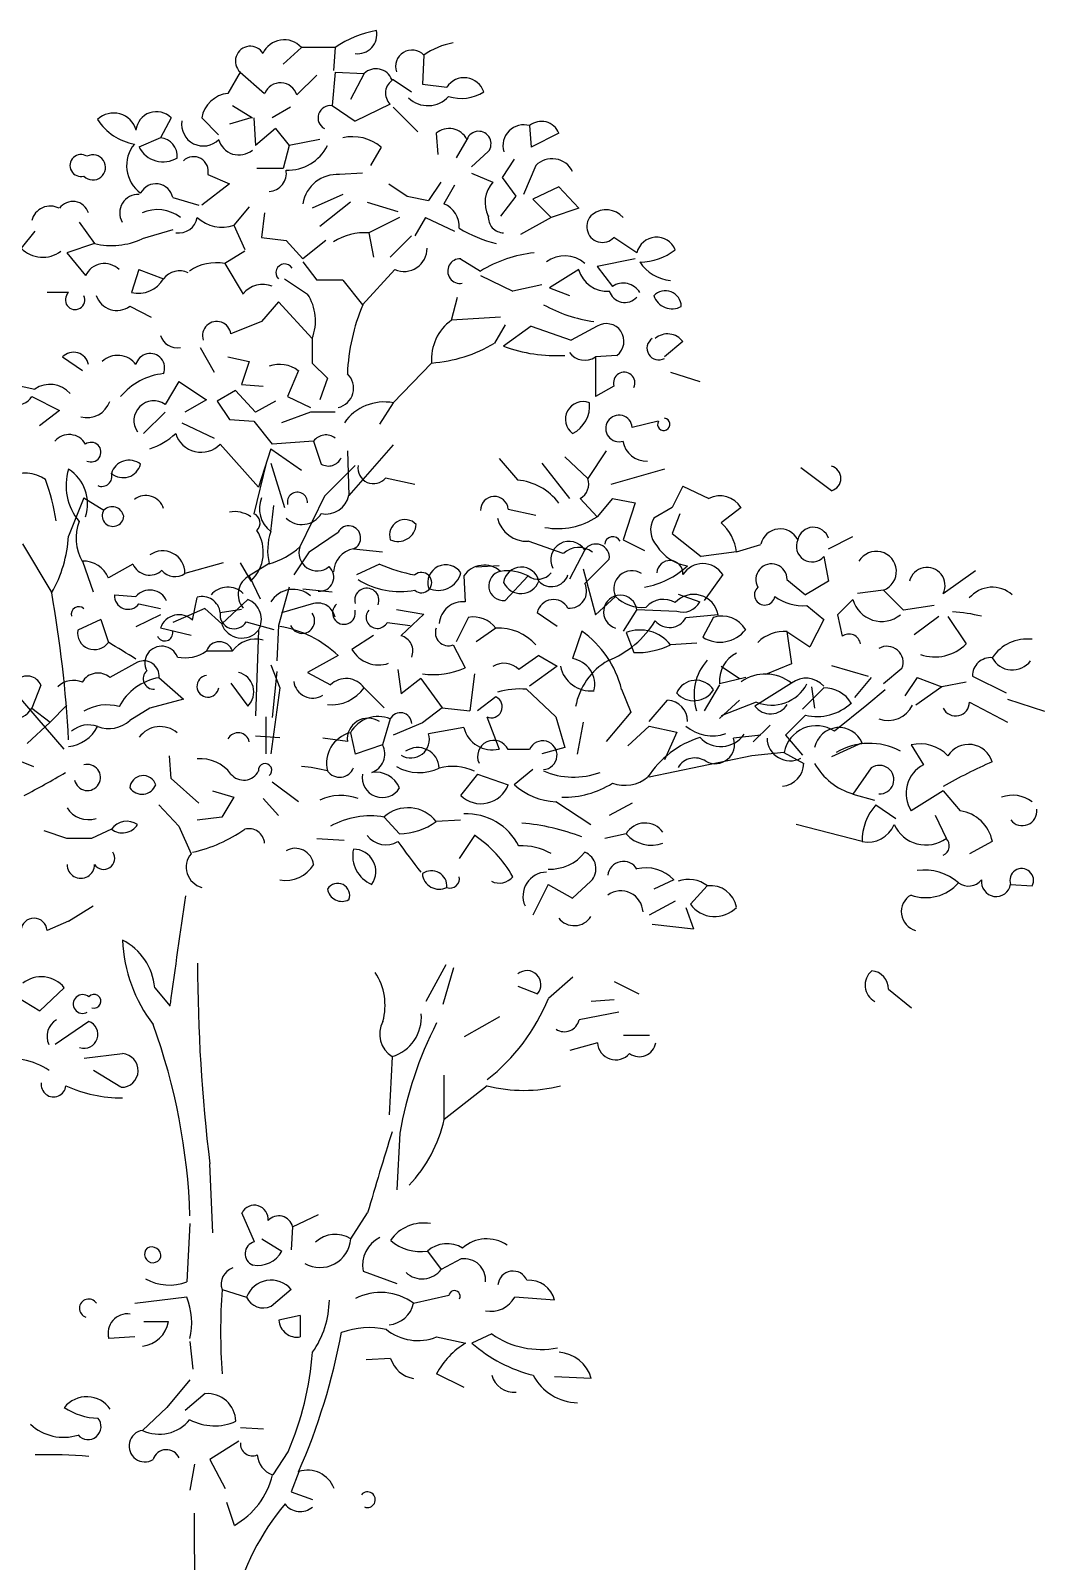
# Model space of a CAD drawing. Header units: inches. Extents: x 438 to 4290, y 203 to 1969.
# Drawn here: x 1910.6 to 1953.7, y 1698.6 to 1763.6 of the extents above; entities that cross this region are included whole.
import ezdxf

# ---------------------------------------------------------------- set-up
doc = ezdxf.new("R2010")
doc.units = ezdxf.units.IN
doc.layers.add('CAY', color=94, linetype='Continuous')

# ---------------------------------------------------------------- blocks, each defined once
blk = doc.blocks.new('A$C172B2049')
at = {"layer": 'CAY', "color": 252, "true_color": 0x939598}
for p, q in [((803.4, 2616.4), (787.5, 2601.9)), ((832.6, 2616.4), (803.4, 2616.4)), ((832.6, 2616.4), (831.2, 2596.6)), ((909.4, 2609.8), (908.1, 2584.6)), ((750.4, 2595.2), (739.8, 2576.7)), ((750.4, 2595.2), (771.6, 2576.7)), ((816.7, 2592.6), (799.4, 2575.4)), ((832.6, 2595.2), (829.9, 2566.1)), ((832.6, 2595.2), (857.7, 2593.9)), ((857.7, 2593.9), (845.8, 2571.4)), ((882.9, 2588.6), (898.8, 2578)), ((908.1, 2584.6), (929.3, 2582)), ((743.8, 2566.1), (761, 2555.5)), ((794.1, 2564.7), (778.2, 2555.5)), ((829.9, 2566.1), (849.8, 2552.8)), ((880.3, 2567.4), (849.8, 2552.8)), ((882.9, 2564.7), (904.1, 2543.5)), ((690.8, 2555.5), (681.5, 2538.2)), ((717.3, 2555.5), (731.8, 2540.9)), ((759.7, 2555.5), (741.1, 2550.2)), ((762.3, 2555.5), (763.7, 2531.6)), ((780.9, 2546.2), (763.7, 2531.6)), ((780.9, 2546.2), (792.8, 2531.6)), ((1000.9, 2548.8), (1002.2, 2530.3)), ((681.5, 2538.2), (662.9, 2530.3)), ((792.8, 2531.6), (787.5, 2511.7)), ((819.3, 2536.9), (792.8, 2531.6)), ((872.3, 2530.3), (863.1, 2514.4)), ((920, 2542.2), (921.4, 2523.7)), ((946.6, 2536.9), (937.3, 2521)), ((1026.1, 2542.2), (1002.2, 2530.3)), ((965.1, 2526.3), (950.5, 2513.1)), ((987.6, 2519.7), (977, 2503.8)), ((722.6, 2506.4), (741.1, 2498.5)), ((787.5, 2511.7), (765, 2511.7)), ((856.4, 2507.8), (836.5, 2506.4)), ((950.5, 2507.8), (969.1, 2499.8)), ((977, 2503.8), (989, 2487.9)), ((1006.2, 2514.4), (995.6, 2489.2)), ((741.1, 2498.5), (717.3, 2479.9)), ((879, 2498.5), (894.9, 2487.9)), ((924, 2499.8), (913.4, 2483.9)), ((935.9, 2497.2), (926.7, 2481.2)), ((1026.1, 2495.8), (1003.5, 2485.2)), ((1026.1, 2495.8), (1043.3, 2477.3)), ((692.1, 2486.6), (714.6, 2479.9)), ((758.3, 2478.6), (745.1, 2462.7)), ((839.2, 2489.2), (812.7, 2477.3)), ((845.8, 2482.6), (819.3, 2461.4)), ((860.4, 2482.6), (886.9, 2474.6)), ((894.9, 2487.9), (913.4, 2483.9)), ((989, 2487.9), (975.7, 2470.6)), ((1003.5, 2485.2), (1019.4, 2469.3)), ((1043.3, 2477.3), (1019.4, 2469.3)), ((611.2, 2465.3), (624.5, 2446.8)), ((771.6, 2473.3), (768.9, 2452.1)), ((888.2, 2469.3), (861.7, 2456.1)), ((910.8, 2469.3), (901.5, 2453.4)), ((910.8, 2469.3), (935.9, 2457.4)), ((1019.4, 2469.3), (992.9, 2454.7)), ((572.8, 2457.4), (560.9, 2442.8)), ((692.1, 2458.7), (665.6, 2450.8)), ((745.1, 2462.7), (754.4, 2441.5)), ((768.9, 2452.1), (790.2, 2449.4)), ((861.7, 2456.1), (865.7, 2434.9)), ((898.8, 2453.4), (880.3, 2434.9)), ((1093.7, 2438.8), (1073.8, 2452.1)), ((624.5, 2446.8), (600.6, 2438.8)), ((600.6, 2438.8), (616.5, 2419)), ((754.4, 2440.2), (737.1, 2429.6)), ((790.2, 2449.4), (804.7, 2433.5)), ((824.6, 2449.4), (804.7, 2433.5)), ((662.9, 2424.3), (656.3, 2404.4)), ((662.9, 2424.3), (684.1, 2416.3)), ((737.1, 2429.6), (753, 2403.1)), ((804.7, 2430.9), (816.7, 2415)), ((884.3, 2424.3), (856.4, 2393.8)), ((941.2, 2433.5), (958.5, 2422.9)), ((1043.3, 2424.3), (1018.1, 2408.4)), ((1092.3, 2433.5), (1059.2, 2426.9)), ((1059.2, 2426.9), (1072.5, 2409.7)), ((788.8, 2416.3), (808.7, 2403.1)), ((839.2, 2415), (816.7, 2415)), ((839.2, 2415), (856.4, 2393.8)), ((958.5, 2419), (986.3, 2405.7)), ((1011.5, 2411), (986.3, 2405.7)), ((602, 2404.4), (583.4, 2404.4)), ((933.3, 2380.5), (938.6, 2400.4)), ((1018.1, 2408.4), (1035.3, 2401.7)), ((655, 2392.5), (673.5, 2383.2)), ((783.5, 2396.4), (768.9, 2379.2)), ((783.5, 2396.4), (812.7, 2364.6)), ((768.9, 2379.2), (742.4, 2368.6)), ((975.7, 2383.2), (933.3, 2380.5)), ((979.7, 2376.5), (970.4, 2360.6)), ((1002.2, 2375.2), (978.4, 2358)), ((1002.2, 2375.2), (1036.7, 2363.3)), ((1059.2, 2375.2), (1036.7, 2363.3)), ((812.7, 2364.6), (812.7, 2343.4)), ((1133.4, 2362), (1117.5, 2348.7)), ((596.7, 2348.7), (613.9, 2336.8)), ((715.9, 2356.7), (727.9, 2335.5)), ((739.8, 2348.7), (758.3, 2344.7)), ((758.3, 2344.7), (751.7, 2324.9)), ((1076.4, 2350), (1057.9, 2348.7)), ((1057.9, 2348.7), (1057.9, 2314.3)), ((800.8, 2336.8), (791.5, 2314.3)), ((812.7, 2343.4), (825.9, 2330.2)), ((916.1, 2343.4), (882.9, 2309)), ((1122.8, 2335.5), (1148, 2327.5)), ((547.6, 2326.2), (572.8, 2320.9)), ((697.4, 2327.5), (685.5, 2307.6)), ((697.4, 2327.5), (721.2, 2311.6)), ((746.4, 2319.6), (730.5, 2310.3)), ((746.4, 2319.6), (763.7, 2301)), ((751.7, 2324.9), (770.3, 2323.5)), ((825.9, 2330.2), (819.3, 2311.6)), ((1073.8, 2323.5), (1057.9, 2314.3)), ((570.1, 2314.3), (594, 2302.3)), ((721.2, 2311.6), (702.7, 2301)), ((730.5, 2310.3), (741.1, 2294.4)), ((780.9, 2310.3), (763.7, 2301)), ((791.5, 2314.3), (811.4, 2305)), ((882.9, 2309), (871, 2290.4)), ((594, 2302.3), (576.8, 2289.1)), ((685.5, 2301), (666.9, 2282.4)), ((700, 2291.7), (727.9, 2278.5)), ((741.1, 2294.4), (762.3, 2293.1)), ((762.3, 2293.1), (778.2, 2273.2)), ((811.4, 2301), (786.2, 2291.7)), ((832.6, 2301), (811.4, 2301)), ((1112.2, 2293.1), (1089.7, 2287.7)), ((733.2, 2273.2), (766.3, 2236.1)), ((776.9, 2269.2), (766.3, 2236.1)), ((776.9, 2269.2), (803.4, 2250.6)), ((814, 2275.8), (778.2, 2273.2)), ((814, 2275.8), (820.6, 2255.9)), ((843.2, 2267.4), (844.5, 2228.9)), ((882.9, 2272.7), (844.5, 2228.9)), ((1067.2, 2267.4), (1051.2, 2243.5)), ((772.9, 2256.8), (762.3, 2213)), ((776.9, 2256.8), (788.8, 2218.3)), ((849.8, 2254.6), (823.3, 2228.1)), ((974.4, 2260.8), (990.3, 2242.2)), ((1011.5, 2256.8), (1035.3, 2226.3)), ((1031.4, 2262.1), (1051.2, 2243.5)), ((1262, 2232.9), (1235.5, 2252.8)), ((876.3, 2244), (901.5, 2238.7)), ((1117.5, 2251.5), (1071.1, 2238.2)), ((615.2, 2226.8), (602, 2193.7)), ((615.2, 2226.8), (632.4, 2216.2)), ((823.3, 2228.1), (802.1, 2184.4)), ((1044.6, 2226.3), (1059.2, 2210.4)), ((1072.5, 2226.3), (1059.2, 2210.4)), ((1072.5, 2226.3), (1092.3, 2222.3)), ((1133.4, 2236.9), (1124.1, 2218.3)), ((1133.4, 2236.9), (1156, 2226.3)), ((776.9, 2197.6), (779.6, 2220.2)), ((982.3, 2217), (1006.2, 2211.7)), ((1092.3, 2222.3), (1081.7, 2190.5)), ((1124.1, 2218.3), (1108.2, 2209.1)), ((1130.8, 2213), (1124.1, 2195.8)), ((1183.8, 2218.3), (1166.6, 2205.1)), ((562.2, 2187), (587.4, 2144.6)), ((810, 2179.9), (835.2, 2197.1)), ((1030, 2178.6), (999.6, 2189.2)), ((1081.7, 2190.5), (1100.3, 2181.2)), ((1124.1, 2195.8), (1149.3, 2175.9)), ((1179.8, 2179.9), (1201, 2186.5)), ((1259.3, 2182.6), (1280.5, 2193.2)), ((810, 2179.9), (796.8, 2160)), ((848.5, 2182.6), (873.7, 2179.9)), ((1048.6, 2181.7), (1035.3, 2156.5)), ((1069.8, 2173.8), (1048.6, 2152.6)), ((1179.8, 2179.9), (1149.3, 2175.9)), ((1255.4, 2175.9), (1259.3, 2154.7)), ((613.9, 2172), (623.2, 2145.5)), ((657.6, 2169.3), (636.4, 2157.4)), ((735.8, 2170.6), (702.7, 2161.4)), ((750.4, 2170.6), (759.7, 2154.7)), ((775.6, 2169.8), (758.3, 2159.2)), ((758.3, 2159.2), (767.6, 2139.3)), ((871, 2169.3), (851.1, 2160)), ((943.9, 2159.2), (945.2, 2136.7)), ((974.4, 2168), (954.5, 2166.7)), ((999.6, 2159.2), (979.7, 2138)), ((1047.3, 2165.3), (1057.9, 2125.6)), ((1167.9, 2160.5), (1152, 2138)), ((1358.7, 2144.1), (1386.6, 2164)), ((792.8, 2149.4), (783.5, 2116.3)), ((804.7, 2148.1), (829.9, 2145.5)), ((1223.5, 2156.1), (1239.5, 2142.8)), ((1259.3, 2154.7), (1239.5, 2142.8)), ((1307, 2146.8), (1284.5, 2144.1)), ((1307, 2146.8), (1324.3, 2129.5)), ((641.7, 2142.8), (660.3, 2141.5)), ((662.9, 2134.9), (681.5, 2130.9)), ((709.3, 2120.8), (713.3, 2140.6)), ((757, 2138.8), (734.5, 2117.6)), ((814, 2135.3), (786.2, 2127.4)), ((1075.1, 2141.5), (1057.9, 2125.6)), ((1129.4, 2143.3), (1148, 2136.7)), ((1240.8, 2133.5), (1255.4, 2121.6)), ((1280.5, 2138.8), (1267.3, 2125.6)), ((1350.8, 2133.5), (1324.3, 2129.5)), ((629.8, 2121.6), (609.9, 2112.3)), ((629.8, 2121.6), (636.4, 2101.7)), ((681.5, 2125.6), (660.3, 2115)), ((719.9, 2130.9), (692.1, 2118.9)), ((719.9, 2130.9), (734.5, 2117.6)), ((751.7, 2130), (733.2, 2127.4)), ((755.7, 2119.4), (779.6, 2112.8)), ((885.6, 2130), (909.4, 2126.1)), ((909.4, 2126.1), (889.6, 2107.5)), ((947.9, 2123.4), (937.3, 2102.2)), ((1024.7, 2115.4), (1007.5, 2127.4)), ((1093.7, 2130), (1081.7, 2111.5)), ((1093.7, 2130), (1128.1, 2128.7)), ((1163.9, 2125.6), (1136.1, 2122.9)), ((1159.9, 2123.4), (1150.7, 2106.2)), ((1255.4, 2121.6), (1243.4, 2097.7)), ((1267.3, 2125.6), (1271.3, 2107)), ((1354.8, 2124.2), (1333.5, 2108.3)), ((1362.7, 2124.2), (1378.6, 2100.4)), ((708, 2107.5), (681.5, 2114.1)), ((766.3, 2112.3), (763.7, 2038.1)), ((783.5, 2116.3), (782.2, 2085.8)), ((865.7, 2107.5), (847.1, 2095.6)), ((877.6, 2118.9), (897.5, 2116.3)), ((971.7, 2114.1), (954.5, 2102.2)), ((1046, 2111.5), (1038, 2087.6)), ((1084.4, 2110.2), (1091, 2092.9)), ((1223.5, 2111), (1227.5, 2083.2)), ((1223.5, 2111), (1243.4, 2097.7)), ((743.8, 2094.2), (721.2, 2094.2)), ((934.6, 2099.5), (945.2, 2079.7)), ((1145.4, 2100.9), (1122.8, 2099.5)), ((537, 2079.7), (598, 2009.4)), ((661.6, 2084.5), (637.7, 2071.2)), ((776.9, 2082.3), (784.9, 2062.4)), ((835.2, 2090.3), (808.7, 2075.7)), ((1008.8, 2090.3), (991.6, 2078.3)), ((1024.7, 2081), (1000.9, 2063.8)), ((1008.8, 2090.3), (1024.7, 2081)), ((1166.6, 2081), (1182.5, 2070.4)), ((1227.5, 2083.2), (1205, 2073.9)), ((1262, 2081.8), (1293.8, 2072.6)), ((680.2, 2071.2), (701.4, 2052.7)), ((742.4, 2066.4), (757, 2046.5)), ((782.2, 2076.5), (778.2, 2036.8)), ((808.7, 2075.7), (828.6, 2065.1)), ((886.9, 2078.3), (889.6, 2057.1)), ((906.8, 2070.4), (889.6, 2057.1)), ((906.8, 2070.4), (925.3, 2045.2)), ((953.2, 2074.4), (949.2, 2042.6)), ((1187.8, 2071.2), (1165.2, 2065.9)), ((1227.5, 2066.4), (1195.7, 2046.5)), ((1296.4, 2071.2), (1281.9, 2054)), ((1322.9, 2079.2), (1307, 2065.9)), ((1336.2, 2071.2), (1325.6, 2055.3)), ((1336.2, 2071.2), (1357.4, 2063.3)), ((1378.6, 2067.3), (1357.4, 2063.3)), ((1383.9, 2072.6), (1413.1, 2058)), ((578.1, 2064.6), (570.1, 2044.7)), ((784.9, 2062.4), (776.9, 2005.4)), ((857.7, 2062.4), (875, 2045.2)), ((971.7, 2054.5), (955.8, 2042.6)), ((998.2, 2061.1), (1023.4, 2037.3)), ((1080.4, 2061.1), (1088.4, 2041.2)), ((1165.2, 2065.1), (1152, 2042.6)), ((1255.4, 2062.4), (1236.8, 2043.9)), ((1244.8, 2063.3), (1247.4, 2044.7)), ((1308.4, 2060.6), (1292.5, 2047.4)), ((1357.4, 2063.3), (1334.9, 2047.4)), ((570.1, 2044.7), (586, 2032.8)), ((600.6, 2047.4), (586, 2032.8)), ((672.2, 2044.7), (655, 2034.1)), ((701.4, 2052.7), (672.2, 2044.7)), ((925.3, 2045.2), (908.1, 2032)), ((925.3, 2045.2), (949.2, 2042.6)), ((1088.4, 2041.2), (1067.2, 2016)), ((1104.3, 2033.3), (1120.2, 2051.8)), ((1182.5, 2051.8), (1165.2, 2035.9)), ((1197, 2050), (1166.6, 2038.1)), ((1292.5, 2047.4), (1264.6, 2024.8)), ((1381.3, 2050), (1414.4, 2032.8)), ((1414.4, 2052.7), (1446.2, 2042.1)), ((586, 2032.8), (566.2, 2014.2)), ((772.9, 2005.4), (772.9, 2037.3)), ((880.3, 2035.4), (873.7, 2012.9)), ((908.1, 2032), (882.9, 2021.4)), ((943.9, 2028), (913.4, 2022.7)), ((963.8, 2037.3), (974.4, 2009.4)), ((1023.4, 2037.3), (1031.4, 2010.8)), ((1047.3, 2032.8), (1042, 2005)), ((1104.3, 2029.3), (1085.7, 2012.1)), ((1104.3, 2029.3), (1128.1, 2024)), ((1194.4, 2015.6), (1209, 2030.1)), ((1239.5, 2038.6), (1222.2, 2021.4)), ((763.7, 2020.9), (784.9, 2019.5)), ((843.2, 2016), (822, 2018.7)), ((845.8, 2023.5), (849.8, 2005)), ((1128.1, 2024), (1117.5, 2000.1)), ((1201, 2021.4), (1177.2, 2018.7)), ((1222.2, 2021.4), (1236.8, 2004.1)), ((1288.5, 2014.7), (1262, 2002.8)), ((548.9, 2003.6), (571.5, 1994.4)), ((690.8, 1983.8), (689.4, 2003.6)), ((873.7, 2012.9), (849.8, 2005)), ((1000.9, 2008.9), (982.3, 2008.9)), ((1031.4, 2010.8), (1011.5, 2005.4)), ((1193.1, 2003.6), (1104.3, 1985.1)), ((1220.9, 2006.3), (1193.1, 2003.6)), ((1220.9, 2006.3), (1238.1, 1997)), ((1330.9, 2012.9), (1341.5, 1995.7)), ((955.8, 1987.7), (941.2, 1969.2)), ((955.8, 1987.7), (982.3, 1978.5)), ((1003.5, 1991.7), (987.6, 1978.5)), ((1296.4, 1993), (1280.5, 1970.5)), ((690.8, 1983.8), (714.6, 1962.6)), ((778.2, 1981.1), (800.8, 1963.9)), ((697.4, 1942.7), (680.2, 1961.2)), ((726.5, 1973.2), (745.1, 1967.9)), ((745.1, 1967.9), (734.5, 1950.6)), ((770.3, 1966.5), (783.5, 1952)), ((1023.4, 1963.9), (1053.9, 1944)), ((1089.7, 1962.6), (1069.8, 1952)), ((1280.5, 1970.5), (1299.1, 1965.2)), ((1300.4, 1961.2), (1317.6, 1949.3)), ((1358.7, 1973.2), (1330.9, 1955.9)), ((1358.7, 1973.2), (1373.3, 1955.9)), ((734.5, 1950.6), (713.3, 1948)), ((875, 1950.6), (888.2, 1936)), ((941.2, 1948), (920, 1946.6)), ((1361.4, 1932.1), (1352.1, 1952)), ((600.6, 1932.1), (580.8, 1938.7)), ((639.1, 1940), (621.8, 1932.1)), ((697.4, 1942.7), (708, 1918.8)), ((953.2, 1934.7), (939.9, 1914.8)), ((1084.4, 1936), (1065.8, 1932.1)), ((1288.5, 1929.4), (1231.5, 1944)), ((621.8, 1932.1), (600.6, 1932.1)), ((816.7, 1932.1), (840.5, 1930.7)), ((1401.1, 1929.4), (1381.3, 1918.8)), ((1053.9, 1895), (1038, 1880.4)), ((1125.5, 1896.3), (1108.2, 1888.3)), ((1016.8, 1892.3), (1003.5, 1865.8)), ((1016.8, 1892.3), (1038, 1880.4)), ((1154.6, 1891), (1140, 1875.1)), ((1417, 1892.3), (1435.6, 1891)), ((602, 1860.5), (623.2, 1873.8)), ((1126.8, 1877.7), (1104.3, 1865.8)), ((1136.1, 1872.4), (1142.7, 1853.9)), ((602, 1860.5), (583.4, 1852.5)), ((1106.9, 1857.8), (1142.7, 1853.9)), ((928.3, 1822.8), (911.1, 1790.9)), ((934.9, 1820.1), (925.7, 1788.3)), ((598.3, 1802.9), (577.1, 1783)), ((676.5, 1802.9), (689.8, 1787)), ((990.6, 1804.2), (1007.8, 1797.6)), ((1038.3, 1812.1), (1017.1, 1793.6)), ((1074.1, 1808.2), (1095.3, 1797.6)), ((1311.4, 1801.5), (1331.2, 1785.6)), ((557.2, 1794.9), (577.1, 1783)), ((1074.1, 1792.3), (1054.2, 1790.9)), ((974.7, 1777.7), (944.2, 1760.5)), ((1078.1, 1781.7), (1043.6, 1775)), ((619.5, 1773.7), (590.4, 1753.8)), ((1082.1, 1761.8), (1104.6, 1761.8)), ((1059.5, 1755.2), (1035.7, 1748.5)), ((615.5, 1741.9), (648.7, 1745.9)), ((881.9, 1743.2), (879.3, 1692.9)), ((647.3, 1716.7), (623.5, 1731.3)), ((927, 1688.9), (927, 1727.3)), ((964.1, 1718.1), (927, 1688.9)), ((888.6, 1677), (885.9, 1627.9)), ((726.9, 1590.8), (724.2, 1650.5)), ((762.7, 1582.9), (752, 1608)), ((795.8, 1596.1), (818.3, 1606.7)), ((846.2, 1585.5), (860.7, 1608)), ((707, 1598.8), (704.3, 1548.4)), ((795.8, 1596.1), (794.5, 1576.2)), ((769.3, 1585.5), (786.5, 1574.9)), ((912.4, 1574.9), (924.3, 1559)), ((941.6, 1568.3), (924.3, 1559)), ((856.8, 1557.7), (885.9, 1547.1)), ((734.8, 1541.8), (756, 1535.2)), ((794.5, 1541.8), (777.2, 1527.2)), ((931, 1536.5), (900.5, 1529.8)), ((704.3, 1535.2), (659.3, 1529.8)), ((1022.4, 1532.5), (988, 1535.2)), ((688.4, 1513.9), (667.2, 1513.9)), ((802.4, 1519.2), (783.9, 1515.3)), ((802.4, 1519.2), (802.4, 1500.7)), ((659.3, 1500.7), (636.7, 1499.4)), ((707, 1496.7), (709.6, 1472.9)), ((920.4, 1500.7), (945.6, 1495.4)), ((968.1, 1503.3), (950.8, 1495.4)), ((880.6, 1482.1), (859.4, 1480.8)), ((707, 1463.6), (687.1, 1439.7)), ((944.2, 1457), (920.4, 1468.9)), ((1054.2, 1464.9), (1022.4, 1466.2)), ((720.2, 1451.7), (703, 1437.1)), ((687.1, 1439.7), (665.9, 1419.8)), ((750.7, 1422.5), (770.6, 1421.2)), ((749.4, 1410.6), (724.2, 1394.7)), ((724.2, 1394.7), (737.5, 1369.5)), ((791.8, 1401.3), (778.6, 1381.4)), ((711, 1390.7), (707, 1368.2)), ((801.1, 1384.1), (794.5, 1366.8)), ((794.5, 1366.8), (813, 1360.2)), ((745.4, 1337.7), (738.8, 1357.6)), ((711, 1324.4), (711, 1348.3)), ((713.6, 1130.9), (711, 1324.4))]:
    blk.add_line(p, q, dxfattribs=at)
for centre, radius, start, end in [((788.5, 2603.1), 20, 41.878, 156.3029), ((883.9, 2541.7), 90.7, 99.8682, 124.4646), ((852.1, 2627.6), 16.6, 262.213, 11.737), ((759.2, 2604.6), 12.9, 30.627, 226.692), ((899.1, 2599.9), 14.3, 43.721, 199.138), ((946.3, 2557.4), 64.1, 100.5349, 125.1329), ((867.9, 2583.3), 14.7, 21.161, 133.781), ((785.3, 2571.2), 14.7, 16.404, 158.1435), ((889.7, 2577), 13.5, 120.313, 225.436), ((944.3, 2572.6), 17.7, 17.828, 147.9235), ((742.7, 2551), 25.9, 96.5407, 169.9881), ((912.8, 2590.2), 24.1, 226.494, 317.911), ((941.6, 2609.2), 36.8, 252.768, 302.095), ((641, 2539.7), 20, 14.869, 133.846), ((678, 2543.1), 17.8, 44.196, 174.1621), ((828.4, 2555.5), 10.6, 81.579, 241.551), ((666.9, 2579.3), 47.1, 212.347, 260.272), ((718.5, 2549.9), 18.7, 170.99, 315.88), ((931.2, 2529), 17.3, 27.158, 130.2222), ((956.7, 2533.1), 10.8, 321.282, 159.2275), ((995.9, 2531.3), 18.2, 73.94, 196.06), ((1011.1, 2536.5), 16, 20.794, 129.719), ((681.6, 2514.2), 29.4, 140.477, 233.773), ((683.8, 2540.9), 23.4, 207.043, 301.672), ((680.1, 2522.3), 16, 355.466, 85.007), ((749.4, 2541.6), 18.2, 194.987, 309.712), ((791.6, 2548.7), 38.4, 267.812, 333.489), ((847.8, 2501), 38.2, 50.012, 102.9977), ((612.7, 2514.3), 9.52, 57.511, 284.995), ((623.1, 2512.7), 10.9, 224.068, 118.4379), ((710.1, 2509.1), 12.8, 348.138, 133.1465), ((1020.2, 2500.4), 19.8, 25.932, 135.1429), ((774.6, 2507.6), 15.8, 273.637, 10.049), ((834.2, 2476.7), 29.8, 85.5402, 171.195), ((677.5, 2483.6), 14.9, 11.424, 152.3157), ((988.2, 2482.3), 25.9, 137.612, 206.858), ((586.3, 2462.4), 16.8, 62.776, 165.149), ((605.6, 2468.9), 14.3, 17.832, 144.2244), ((662, 2473.4), 15.8, 86.551, 210.592), ((918.9, 2461.6), 21.1, 355.72, 68.29), ((678.8, 2443.2), 32.9, 52.657, 113.6569), ((697.4, 2472), 16.1, 260.545, 350.531), ((734.7, 2492.2), 31.3, 227, 289.463), ((978.5, 2469.5), 13.4, 175.068, 269.48), ((1063.9, 2461.4), 13.6, 129.338, 316.712), ((1067.1, 2456.6), 19.4, 41.026, 127.5541), ((639.1, 2510.4), 65.3, 257.091, 293.963), ((859.2, 2403.4), 52.8, 87.2497, 121.9913), ((1002.4, 2565.1), 122.2, 239.275, 255.486), ((1110.7, 2434.9), 17.4, 22.224, 166.9241), ((579.6, 2460.8), 25.9, 223.824, 307.378), ((892.3, 2442.4), 19.8, 246.197, 1.184), ((1017, 2327.7), 111.8, 96.2523, 121.5969), ((1096.2, 2480.2), 49.4, 270.093, 308.265), ((633, 2411.5), 18, 45.061, 155.5488), ((729.9, 2389.4), 40.8, 79.785, 124.7445), ((789, 2421.6), 7.6, 31.534, 224.215), ((940.7, 2422.9), 10.7, 86.869, 280.283), ((1031.2, 2410.2), 26, 48.087, 127.3308), ((1067.7, 2430.9), 25.3, 195.187, 274.83), ((1125.5, 2449.5), 34.7, 212.555, 265.517), ((662.2, 2429.1), 25.4, 256.565, 329.833), ((698, 2405.9), 17.3, 64.906, 143.1666), ((770, 2389.8), 21.6, 67.58, 141.9062), ((1081.8, 2395.6), 16.9, 31.252, 123.69), ((607.6, 2398.1), 8.41, 132.168, 25.213), ((643.8, 2407.9), 19, 198.873, 305.826), ((773.4, 2380), 42.2, 338.658, 33.155), ((1083.2, 2409.9), 14.1, 197.216, 317.726), ((1118.3, 2392.2), 13.8, 0.879, 136.6192), ((1124, 2406.8), 16.5, 198.039, 299.46), ((1015.4, 2327.2), 172.3, 157.2621, 177.6806), ((1074.5, 2506), 128, 241.194, 261.937), ((730.2, 2367.1), 12.3, 6.758, 198.3), ((957.9, 2346.5), 42, 125.909, 184.281), ((1067.2, 2362.2), 15.3, 307.229, 121.5328), ((696.2, 2371.9), 15.4, 197.369, 279.416), ((907.2, 2465.7), 122.6, 274.149, 301.036), ((1023.6, 2478.7), 128.9, 249.466, 273.472), ((1112.5, 2356.2), 10.1, 123.362, 299.854), ((1120.3, 2352.3), 16.3, 36.375, 130.9437), ((606.2, 2339.4), 13.3, 11.611, 135.6105), ((644.5, 2330.4), 19.6, 36.492, 133.1195), ((672.5, 2339.1), 12.6, 336.979, 166.1506), ((1048.6, 2362.2), 16.4, 215.691, 304.293), ((690, 2278.7), 55.8, 96.004, 140.3529), ((784.4, 2315.1), 27.1, 53.012, 109.0443), ((831.5, 2321.6), 17.1, 282.488, 47.001), ((1082.7, 2326.2), 9.27, 334.284, 196.919), ((557.3, 2322.1), 15, 184.516, 328.699), ((585.8, 2301.8), 23.1, 40.862, 124.2762), ((618, 2317.1), 20.9, 254.74, 340.776), ((675.7, 2293.5), 17.2, 55.395, 214.605), ((874.9, 2268), 41.7, 78.859, 145.3596), ((1047.1, 2294.7), 15.3, 69.103, 233.275), ((1026.1, 2306.3), 26.7, 296.616, 5.762), ((1078.2, 2286.8), 11.5, 4.696, 287.925), ((1116.9, 2290.4), 5.34, 150.257, 82.8766), ((602.4, 2265.3), 16.2, 28.984, 139.5938), ((654.5, 2325), 58.5, 287.557, 313.372), ((716.7, 2289.3), 23.1, 197.393, 315.466), ((824.6, 2268.1), 13.1, 52.439, 143.8197), ((621.5, 2266.3), 8.48, 244.871, 125.5178), ((1101.8, 2278.9), 20.4, 188.737, 273.075), ((654.4, 2243.2), 16.1, 52.22, 162.83), ((649.2, 2259.7), 15.5, 229.249, 345.802), ((826.8, 2266.5), 12.2, 239.573, 334.633), ((865.8, 2252.5), 13.5, 170.792, 321.282), ((1259.3, 2243.5), 10.9, 284.387, 75.613), ((563.7, 2213.9), 34.2, 57.425, 113.0489), ((382.5, 2171.9), 211.7, 9.527, 19.543), ((648, 2237.5), 48.2, 163.107, 220.161), ((583.1, 2221.7), 35.3, 341.38, 57.694), ((630.7, 2245.4), 8.78, 246.227, 17.041), ((986.1, 2192.5), 49.8, 36.698, 85.1932), ((1037.5, 2238.9), 14.5, 299.469, 18.455), ((668.8, 2212.7), 16.1, 17.355, 127.5952), ((791.8, 2217.4), 24.7, 157.589, 232.92), ((800, 2222.9), 8.73, 356.187, 192.612), ((824.5, 2233.1), 20.4, 258.987, 348.393), ((970.4, 2215.9), 12, 5.244, 181.117), ((1165.5, 2207.1), 21.4, 31.562, 116.5481), ((640.4, 2211.3), 9.3, 148.633, 357.162), ((639.6, 2208.7), 10.3, 11.952, 133.8426), ((745.7, 2190.5), 24.3, 54.926, 100.8846), ((758.9, 2204.9), 8.82, 313.209, 67.399), ((803.8, 2223.5), 19.8, 226.663, 328.201), ((648.2, 2191.9), 39.7, 158.618, 210.179), ((844.3, 2192.1), 10.4, 293.839, 150.7089), ((893.1, 2194.5), 13.4, 43.624, 197.308), ((887.1, 2204.7), 15.7, 244.284, 356.648), ((998.5, 2215.3), 26.2, 193.838, 272.422), ((1025.4, 2260.6), 60.5, 259.289, 303.977), ((1125.7, 2198.9), 20.2, 149.848, 222.831), ((1140.7, 2175.4), 39.4, 6.582, 48.934), ((1217.6, 2182.8), 17.1, 27.063, 167.1865), ((1246.3, 2187.5), 13.8, 18.21, 167.516), ((491.5, 2199.8), 110.6, 330.071, 356.814), ((736, 2179.8), 34.5, 313.341, 32.836), ((823.2, 2181.5), 49, 160.77, 193.778), ((1035.1, 2173.1), 16, 32.471, 207.019), ((1058.2, 2175.1), 11.7, 353.499, 145.3877), ((1072.8, 2186.2), 6.97, 25.346, 177.2731), ((1245.2, 2184.9), 13.6, 155.452, 318.739), ((683.4, 2161.6), 19.3, 359.331, 125.5634), ((757.7, 2233.6), 66.3, 285.62, 312.001), ((817.1, 2179.3), 15.8, 161.188, 310.052), ((852.1, 2162), 20.9, 100.1004, 178.0714), ((1043.4, 2164.6), 19.3, 52.351, 133.6743), ((1142.7, 2205.1), 37.5, 212.044, 261.909), ((1122.2, 2161.2), 11.3, 356.634, 176.6338), ((1300.8, 2163.1), 17.4, 290.799, 149.4026), ((615, 2149), 23, 21.385, 92.8035), ((672.1, 2175.7), 15.8, 203.744, 312.479), ((694.1, 2173.2), 14.6, 218.918, 305.894), ((766.7, 2143.2), 18, 117.456, 220.975), ((819.2, 2158.1), 12.2, 264.474, 48.267), ((930.9, 2311.5), 154.3, 247.146, 259), ((907.3, 2153.4), 8.82, 228.709, 131.2906), ((928.3, 2153.2), 15.6, 33.73, 197.196), ((921.9, 2166.7), 20, 244.931, 345.995), ((961.5, 2147.2), 21.3, 48.433, 145.8159), ((978.3, 2150.7), 12.8, 101.636, 276.31), ((981.6, 2125.2), 38.4, 62.206, 98.8707), ((993.7, 2151.3), 15.5, 12.934, 172.0459), ((1008.1, 2171), 14.6, 234.106, 321.082), ((1019.8, 2164.9), 15, 222.853, 340.925), ((1089.3, 2148.1), 15.6, 57.604, 205.243), ((1087, 2222.3), 74.1, 280.305, 312.825), ((1150.7, 2149.2), 20.6, 33.179, 146.8215), ((1210.1, 2156.1), 13.5, 359.955, 209.532), ((1344.7, 2151), 15.6, 333.698, 166.3361), ((672.3, 2131.1), 15.9, 23.796, 139.1425), ((739.8, 2130.1), 19.3, 46.482, 138.9722), ((796.4, 2124.7), 22.9, 49.111, 148.3816), ((860, 2138.1), 10.5, 337.317, 195.055), ((888.9, 2214.6), 68.9, 238.064, 280.509), ((993.3, 2160.4), 16.5, 205.049, 339.931), ((1035.5, 2146), 14.7, 264.272, 26.711), ((1204.2, 2142.8), 8.84, 131.406, 351.372), ((1401.1, 2123.5), 25.9, 48.129, 140.0413), ((-435.6, 1962.9), 1039, 3.003, 10.07), ((610.8, 2126.1), 6.48, 47.26, 196.75), ((653.5, 2142.1), 11.8, 176.435, 322.454), ((717.6, 2125.6), 15.7, 6.587, 106.0321), ((750.4, 2121.6), 18.4, 329.681, 68.9), ((817.5, 2120.4), 15.3, 11.26, 103.2703), ((840.2, 2127.2), 9.88, 129.56, 13.57), ((942.9, 2116.5), 20.3, 83.4741, 175.4704), ((1021.5, 2124.5), 14.3, 28.679, 168.3826), ((1079.3, 2128), 14.5, 7.901, 253.301), ((1098.2, 2165.1), 33.1, 225.569, 275.851), ((1116.7, 2118.6), 20.3, 60.035, 137.9108), ((1142.7, 2121.6), 21.6, 10.62, 137.4896), ((1133.4, 2144.4), 16.5, 251.471, 332.13), ((1237, 2173.1), 39.7, 232.684, 275.426), ((1305.4, 2145.5), 25.7, 195.141, 309.101), ((697.5, 2108.7), 16.9, 45.576, 161.209), ((745.2, 2125.6), 12.2, 171.689, 329.432), ((804.1, 2120.3), 10.8, 201.945, 37.545), ((869.1, 2123.4), 9.62, 139.916, 332.704), ((952.1, 2099), 24.7, 37.59, 99.9088), ((1037, 2165.1), 85.3, 291.661, 328.313), ((1121.9, 2130.8), 16.2, 220.565, 330.857), ((1167.2, 2100.7), 23.8, 30.486, 107.8053), ((1356.3, 1980.7), 147.9, 76.083, 85.9718), ((624.4, 2110.1), 14.7, 171.333, 325.065), ((685.2, 2109.9), 6.98, 204.449, 8.948), ((751.9, 2124), 18.6, 200.211, 320.865), ((768.4, 2019.7), 97.2, 46.597, 80.2728), ((886.2, 2094.2), 13.7, 337.166, 75.964), ((930.7, 2110.2), 11.4, 160.057, 289.942), ((973.9, 2071.3), 42.8, 41.173, 92.9623), ((996, 2040.3), 86.9, 13.824, 54.936), ((1096.4, 2078.9), 33.5, 38.028, 111.1271), ((1165.5, 2130.2), 28.3, 238.285, 321.965), ((1221.1, 2078.9), 32.2, 85.6007, 134.8478), ((1277.1, 2098.7), 10.2, 9.466, 125.2923), ((247.4, 1438.4), 769, 57.529, 59.612), ((682.5, 2083.8), 14.6, 20.861, 207.594), ((702.7, 2120.1), 31.8, 258.043, 305.734), ((732.5, 2090.3), 11.9, 19.44, 160.56), ((763.7, 2080), 24.5, 74.298, 144.2822), ((870.3, 2109), 26.8, 210.155, 288.734), ((1093.2, 2161.8), 69, 268.142, 295.394), ((1310.1, 2084.4), 13.9, 337.886, 120.286), ((1351.3, 2127.7), 38.6, 251.248, 315.021), ((1431.3, 2068.4), 36.2, 83.1714, 146.3791), ((667.1, 2072.5), 13.2, 354.391, 114.5355), ((917.4, 2142), 68.2, 262.185, 294.075), ((978.6, 2065.1), 18.5, 45.486, 121.0935), ((1053.7, 2086.5), 26.8, 191.745, 276.201), ((1034.5, 2065.2), 22.7, 346.127, 81.2542), ((1097.8, 2035.7), 58.1, 120.3018, 169.7141), ((1188, 2056.4), 44.9, 138.14, 197.907), ((1191.7, 2068.6), 26.6, 116.601, 185.779), ((1399.8, 2072.6), 15.9, 85.327, 180.091), ((1418.5, 2097.3), 19.5, 207.079, 323.772), ((566.2, 2059.8), 12.8, 21.954, 136.806), ((606.3, 2049.4), 19.4, 66.93, 134.31), ((627.4, 2059.7), 15.5, 48.125, 150.8001), ((688.6, 2023.4), 48.5, 100.0746, 152.2417), ((675.8, 2070.3), 9.18, 132.844, 272.395), ((722.5, 2063.7), 9.44, 97.561, 352.439), ((744.8, 2058.9), 17.4, 314.793, 75.716), ((813.3, 2070.2), 16.7, 188.304, 301.004), ((842, 2050.9), 19.5, 36.212, 133.3988), ((1144.7, 2050.8), 18.1, 32.906, 156.6223), ((1204.8, 2037.8), 36.5, 51.47, 125.0585), ((1240, 2050.2), 20.5, 41.468, 127.6502), ((829.4, 2082.2), 34.5, 264.161, 325.086), ((967.7, 2045.9), 9.49, 245.448, 65.001), ((992.3, 1996.5), 64.9, 84.7566, 107.2623), ((1143, 2071.1), 19.9, 221.255, 328.273), ((1210.2, 2081.9), 34.5, 247.523, 332.443), ((1255.6, 2034.8), 27.6, 31.336, 90.5555), ((553.8, 2054.2), 18.9, 197.048, 329.789), ((635, 2009.1), 38.5, 73.878, 120.9848), ((889.1, 2031.1), 9.78, 1.941, 153.8688), ((1119.3, 2033.7), 18.1, 358.642, 87.1146), ((1209.2, 2056.7), 16.9, 217.106, 328.346), ((1249.4, 2081.2), 43.7, 256.86, 313.004), ((1311, 2057.7), 23.6, 250.388, 334.11), ((1369.4, 2049.9), 11.9, 205.716, 0.765), ((598.5, 2043.6), 32.2, 276.095, 332.666), ((619.2, 2008), 22.3, 69.086, 130.93), ((636.8, 2054), 26.9, 249.025, 312.544), ((681.4, 2005.8), 23, 50.389, 143.297), ((861.2, 2018), 18.1, 57.211, 186.308), ((869.7, 2010.3), 27.3, 67.126, 151.0606), ((968.5, 2034), 25.3, 193.77, 283.573), ((1159.3, 2057), 36.1, 230.019, 288.21), ((1248.9, 2001.2), 28.4, 56.372, 169.6055), ((1268.6, 2006.4), 21.6, 22.608, 168.4474), ((748.6, 2013.5), 9.97, 11.773, 151.9658), ((852.5, 1997), 27.4, 104.2, 193.874), ((898.2, 2017.7), 16, 237.529, 18.221), ((969.7, 2003), 13.9, 25.347, 205.347), ((1012.2, 2004.1), 12.4, 272.638, 156.7508), ((1175.3, 1937.1), 86.8, 108.3362, 146.475), ((1166.2, 2036.3), 24.7, 222.674, 325.216), ((1161.5, 2013.3), 16.6, 240.515, 19.096), ((1226.2, 2019.1), 19.9, 181.028, 297.813), ((1295, 1957.3), 57, 62.101, 120.6274), ((1338.8, 1980.9), 33, 43.563, 103.9165), ((1380.7, 1992), 21.4, 17.256, 147.0373), ((716, 1968.3), 32.8, 36.359, 94.754), ((858.3, 2005.2), 17.2, 290.776, 26.723), ((904, 1992), 18.7, 3.039, 123.8302), ((1143.9, 1984.7), 17, 56.497, 148.5604), ((186.3, 2690.4), 813.9, 297.614, 300.496), ((618.3, 1984.8), 11.3, 192.106, 105.9671), ((753.5, 1996.7), 14.2, 218.928, 333.752), ((772, 1991), 5.78, 307.616, 185.986), ((793.7, 1873.3), 121.5, 74.588, 85.3957), ((836.5, 1998), 13, 215.878, 337.543), ((873.4, 1984.7), 17.3, 169.732, 329.156), ((868, 1967.4), 21.9, 22.436, 99.4545), ((905.4, 2028.6), 39.6, 239.978, 295.931), ((934.1, 1948), 46.4, 65.799, 104.2606), ((1039, 2052), 66.9, 246.951, 289.953), ((1217.6, 1997.6), 20.5, 275.496, 358.454), ((1296.6, 2024.5), 56.3, 209.218, 253.462), ((1303.6, 1982.9), 12.4, 267.639, 125.1389), ((1354.4, 1971), 27.9, 117.505, 212.632), ((1591.3, 1564.9), 473.3, 113.6937, 119.4364), ((666.5, 1974.8), 11.6, 18.207, 175.2138), ((665.5, 1983.1), 12.8, 214.536, 338.885), ((958.8, 1987.2), 25.1, 225.734, 339.715), ((1026.2, 2021.8), 58, 228.366, 267.301), ((1031, 2045.7), 77.9, 268.335, 302.174), ((1083, 2009.7), 31.7, 250.658, 309.073), ((837.5, 1925.7), 43.5, 69.898, 114.684), ((1336.3, 1929.6), 47.8, 138.65, 180.238), ((1418.5, 1940.3), 29.1, 54.074, 108.8637), ((619.2, 1970.2), 21.9, 212.065, 287.485), ((863.1, 1880.9), 70.7, 80.2878, 119.1678), ((895.7, 1927.8), 30.8, 37.679, 132.2364), ((946.4, 1902.7), 50.6, 26.662, 92.8254), ((1368.6, 1923.1), 33.2, 10.985, 81.8102), ((1427.1, 1955.7), 12.6, 217.597, 7.164), ((652.4, 1930.5), 16.4, 55.7, 144.3144), ((648.5, 1952.6), 15.7, 233.16, 326.855), ((680.3, 2046.8), 130, 282.883, 304.729), ((758.1, 1927), 13.5, 4.434, 106.1737), ((876.6, 1946.7), 20.2, 216.566, 300.815), ((886.8, 1993.2), 57.2, 271.386, 305.484), ((893, 1845.8), 107.4, 29.671, 55.923), ((976.1, 1748.9), 197.3, 69.278, 84.7317), ((1100.7, 1926.4), 19, 35.261, 149.511), ((1106, 1954.8), 28.6, 220.943, 290.984), ((1293.7, 1953.4), 24.5, 257.84, 337.451), ((1343.7, 1956.5), 30.1, 204.528, 305.82), ((798.1, 1907.5), 16, 7.125, 119.7449), ((874.4, 1916.9), 26.6, 167.316, 247.789), ((848.4, 1903.4), 19.4, 325.346, 89.7593), ((1307.7, 2224.3), 513.8, 215.022, 218.717), ((994.4, 1875.3), 50.3, 60.07, 93.1454), ((1355, 1925.7), 8.99, 294.204, 45.187), ((612.6, 1909.5), 11.9, 179.843, 0.157), ((632.4, 1914.8), 9.56, 213.69, 33.69), ((721.9, 1907.2), 18.1, 140.121, 255.179), ((789.6, 1924.5), 28.7, 260.465, 328.423), ((1018.6, 1943.6), 38.1, 267.296, 321.951), ((1042.8, 1905.8), 15.5, 315.635, 68.142), ((1082, 1898.6), 13.6, 30.594, 173.1834), ((915.9, 1890.6), 13.5, 356.094, 125.1913), ((922.7, 1902.8), 14.7, 184.564, 296.721), ((932.2, 1897.1), 7.97, 249.083, 13.289), ((974.5, 1908.9), 15.5, 244.22, 319.97), ((1015.9, 1882.1), 20.8, 91.218, 203.838), ((1101.6, 1873.6), 33, 43.563, 103.9165), ((1138.5, 1870.7), 25.9, 51.498, 110.556), ((1342.3, 1859.2), 45.5, 49.281, 97.7108), ((1380.5, 1905.3), 14.5, 233.813, 321.375), ((1404.5, 1894.5), 12.7, 171.83, 350.224), ((1426.6, 1895.8), 10.2, 331.769, 200.06), ((12792.9, 131.6), 12216, 171.76017, 172.20588), ((834.8, 1882.8), 10.4, 338.783, 148.0858), ((838.5, 1890.3), 12.7, 188.972, 297.897), ((1079.7, 1867.4), 19.3, 3.262, 125.6175), ((1157.4, 1868.4), 22.8, 10.241, 96.9899), ((1339, 1868.6), 16.6, 119.388, 255.475), ((1343.7, 1918.2), 37.4, 249.93, 319.01), ((1161, 1890.5), 26.1, 216.312, 316.06), ((572.1, 1851.8), 11.3, 3.589, 176.4113), ((1039.5, 1873.6), 17, 217.73, 327.722), ((625.7, 1798.5), 51, 4.976, 63.253), ((776.3, 1849.1), 127.7, 182.305, 217.661), ((2166.4, 1825.7), 1452.8, 180.063, 186.927), ((823.2, 1787.5), 52.6, 344.792, 32.969), ((998.5, 1805.5), 12.2, 319.568, 130.4334), ((1307.3, 1805.1), 16.2, 130.405, 241.015), ((1295.5, 1801.7), 15.9, 359.632, 85.3895), ((578.4, 1787), 25.4, 38.572, 128.7473), ((614.2, 1788.8), 8.14, 49.216, 299.364), ((624.1, 1791.2), 5.91, 250.607, 141.2854), ((857.8, 1858.7), 172.1, 308.141, 337.774), ((599.3, 1761), 16, 118.651, 206.641), ((871.5, 1777.4), 35.7, 286.955, 4.725), ((1031, 1777.8), 13, 236.063, 347.541), ((615.5, 1762.5), 11.9, 250.693, 70.428), ((167.6, 1587.7), 539.7, 1.877, 19.86), ((893.8, 1762.6), 22.7, 150.731, 238.51), ((1220.7, 1619.3), 337.1, 152.9843, 170.1458), ((1075.4, 1756.5), 16, 184.764, 318.366), ((1095.8, 1757.5), 14.3, 234.056, 350.705), ((553.2, 1684.6), 56.6, 55.689, 104.8553), ((647.6, 1731.3), 14.6, 269.118, 85.6768), ((589, 1719.1), 10.7, 171.574, 354.178), ((648.2, 1824.2), 116.7, 245.39, 270.209), ((995.9, 1843.4), 129.3, 255.762, 284.238), ((809.4, 1715.2), 120.5, 316.304, 347.413), ((4234.2, 627.9), 3513, 162.6032, 163.8), ((762.7, 1602.8), 11.9, 353.592, 153.6288), ((783.8, 1593.1), 12.4, 14.222, 137.7057), ((832.6, 1564.5), 25, 57.205, 132.7353), ((909, 1565), 34.3, 79.844, 146.0198), ((675, 1572.3), 7.34, 133.782, 338.839), ((673.9, 1570.6), 8.01, 352.875, 119.7453), ((765.2, 1572.7), 10.5, 103.887, 248.483), ((819.6, 1587.4), 26.6, 240.111, 356.035), ((883.3, 1562.6), 27, 116.356, 190.515), ((906.9, 1615), 40.5, 229.599, 277.882), ((929.4, 1556.6), 24.9, 57.094, 132.8444), ((963.8, 1554.4), 31.2, 55.815, 132.0755), ((765.6, 1586.4), 23.8, 259.576, 331.117), ((944.3, 1549.9), 18.5, 355.266, 98.4294), ((689.3, 1587.7), 42.1, 240.53, 290.996), ((748.8, 1546.4), 14.8, 108.784, 198.086), ((777.2, 1527.1), 22.7, 40.405, 159.159), ((907.9, 1571.9), 20.9, 228.055, 321.883), ((986.5, 1544.6), 13.1, 22.955, 174.9903), ((1000.1, 1526.7), 23.1, 14.535, 93.7883), ((1235.1, 1505.3), 501.6, 175.833, 184.167), ((872.1, 1491.2), 48, 53.709, 117.2633), ((935.8, 1535.9), 4.89, 334.893, 173.2182), ((619.4, 1525.5), 8.01, 32.684, 251.565), ((647.4, 1512.9), 61.1, 347.156, 21.316), ((770.6, 1541.9), 16.1, 204.659, 294.228), ((747.1, 1533.7), 80.5, 324.969, 359.175), ((877.3, 1534.9), 23.7, 274.685, 347.688), ((967.1, 1546.7), 23.8, 259.575, 331.117), ((652.9, 1503.9), 16.8, 81.92, 195.708), ((663, 1518.4), 25.8, 276.435, 350.094), ((799.7, 1516.3), 15.8, 183.666, 280.019), ((294.1, 1606.1), 553.4, 336.351, 349.444), ((862.1, 1438.4), 70.4, 78.074, 109.817), ((904.2, 1541.4), 43.8, 231.045, 291.723), ((1010.5, 1563.9), 74, 235.003, 281.354), ((546.4, 1507.4), 267.4, 336.621, 355.722), ((981.7, 1435.8), 69.7, 121.2663, 151.6711), ((1035.2, 1591.7), 128, 228.775, 255.826), ((1024.3, 1456.4), 31.1, 15.817, 86.2003), ((904.2, 1489.2), 24.6, 196.738, 261.433), ((987.5, 1473.1), 20.2, 195.895, 275.088), ((1043.7, 1488.9), 45.2, 208.156, 268.188), ((617.7, 1424.2), 24.8, 34.802, 141.3791), ((722.1, 1427.1), 24.6, 1.68, 94.3448), ((628, 1482.7), 52.2, 235.311, 269.388), ((618.8, 1423.2), 11.3, 220.237, 40.237), ((597.6, 1455.6), 41.7, 226.945, 287.606), ((668, 1406.3), 13.7, 98.83, 301.62), ((680.5, 1450.7), 34.1, 244.636, 320.813), ((728.2, 1468.9), 45.1, 241.903, 294.278), ((761.1, 1408.2), 10.4, 174.296, 293.649), ((584.4, 979.8), 419, 85.1887, 91.5383), ((686.7, 1391.1), 12.1, 23.922, 162.8102), ((784.7, 1399.9), 19.5, 183.663, 251.475), ((711.6, 1397.7), 68.9, 299.385, 346.321), ((808.8, 1361), 24.4, 20.513, 108.3671), ((860.6, 1359.9), 6.78, 247.745, 140.3298), ((953.6, 1218.4), 214.5, 140.023, 192.487), ((802.3, 1365.9), 16.3, 216.396, 310.923)]:
    blk.add_arc(centre, radius, start, end, dxfattribs=at)

msp = doc.modelspace()

# ---------------------------------------------------------------- block references
at = {"layer": 'CAY', "xscale": 0.04909626116491051, "yscale": 0.04909626116491051, "zscale": 0.04909626116491051}
msp.add_blockref('A$C172B2049', (1882.64715, 1634.46156), dxfattribs=at)

doc.saveas('drawing.dxf')
